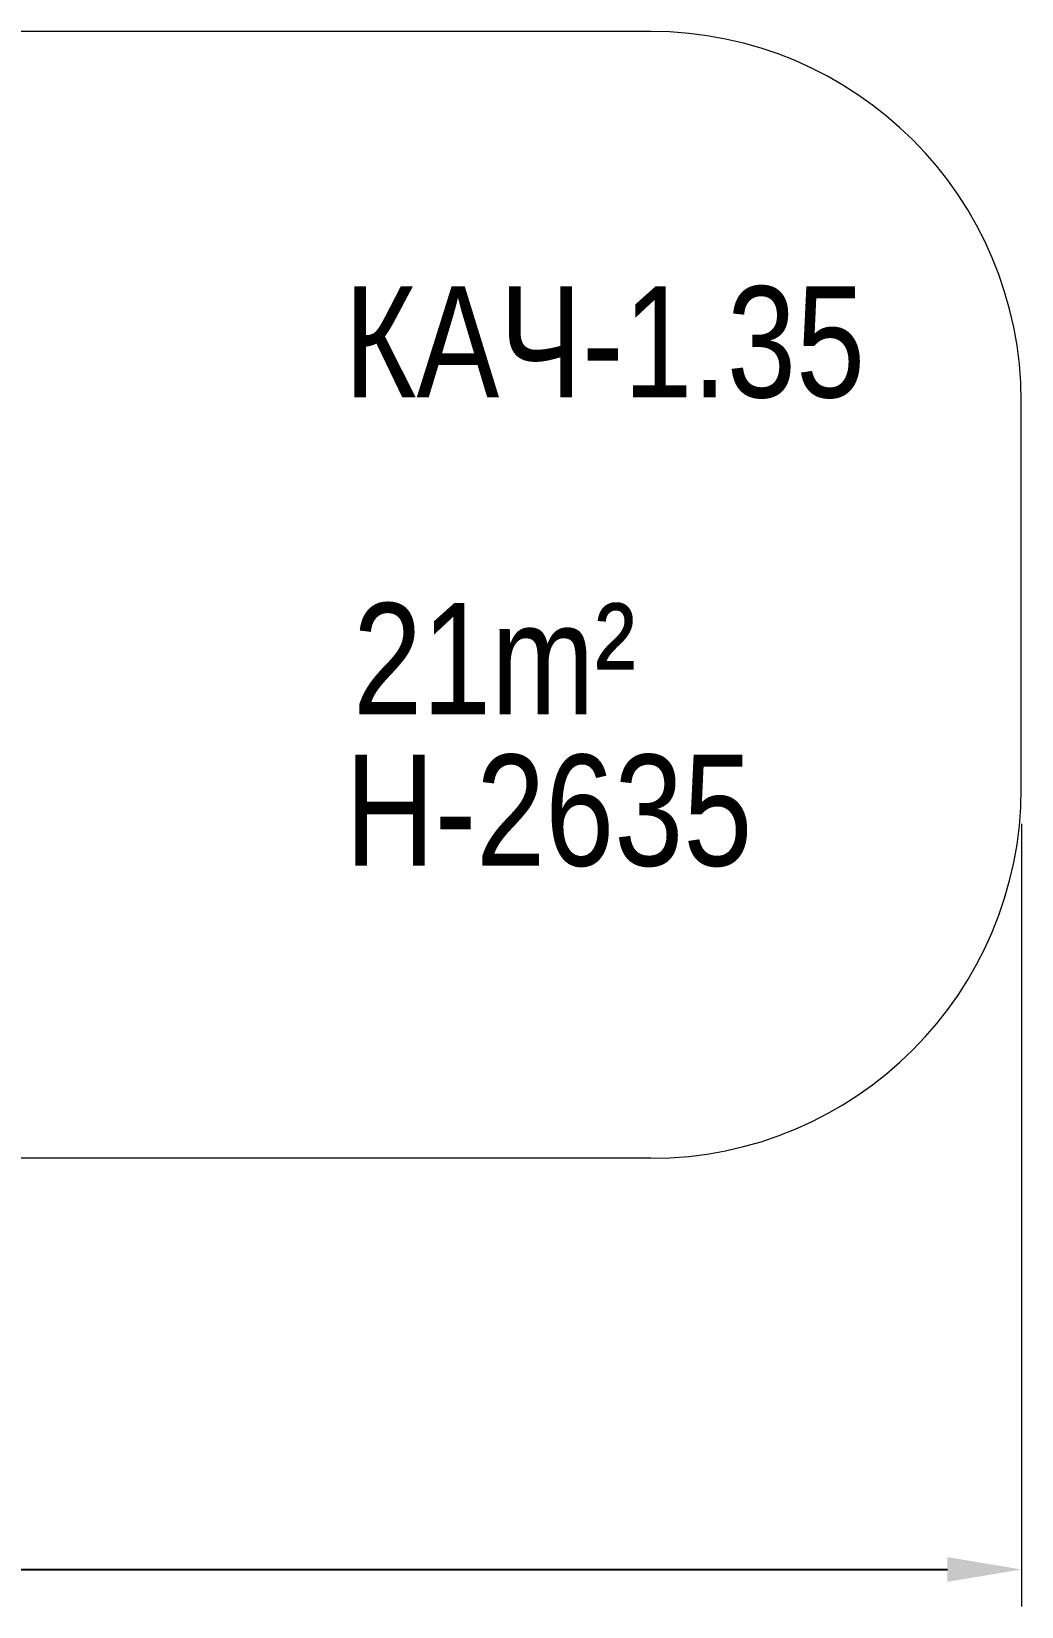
# Model space of a CAD drawing. Header units: millimetres. Extents: x -4194 to 3683, y -2760 to 1498.
# Drawn here: x 1010 to 3683, y -2760 to 1492 of the extents above; entities that cross this region are included whole.
import ezdxf

# ---------------------------------------------------------------- set-up
doc = ezdxf.new("R2010")
doc.units = ezdxf.units.MM
for name, color, linetype in [('DIKOM_АРТИКУЛ', 7, 'Continuous'), ('DIKOM_ЗОНА', 80, 'Continuous'), ('DIKOM_РАЗМЕР_ЗОНА', 7, 'Continuous'), ('DIKOM_РАЗМЕР_ОБЪЕКТА', 7, 'Continuous')]:
    doc.layers.add(name, color=color, linetype=linetype)
doc.styles.add('style1', font='arialbd.ttf', dxfattribs={"width": 0.8})
doc.dimstyles.new('1-50', dxfattribs={"dimtxt": 300, "dimasz": 200, "dimexe": 100, "dimexo": 0, "dimgap": 100, "dimtad": 1, "dimtxsty": 'style1', "dimcen": 200, "dimclrd": 7, "dimclre": 7, "dimclrt": 7, "dimadec": 1, "dimazin": 2, "dimtfac": 1, "dimtmove": 0, "dimatfit": 2, "dimfxl": 0, "dimlwd": 25, "dimlwe": 18, "dimarcsym": 0})

# ---------------------------------------------------------------- blocks, each defined once
blk = doc.blocks.new('*D1')
at = {"layer": 'Defpoints', "color": 0, "transparency": 16777216}
for p in [(3683.3, -647.2), (-3516.7, -749.5), (3683.3, -2660.2)]:
    blk.add_point(p, dxfattribs=at)
at = {"layer": 'DIKOM_РАЗМЕР_ЗОНА', "color": 7, "lineweight": 18, "transparency": 16777216}
for p, q in [((3683.3, -647.2), (3683.3, -2760.2)), ((-3516.7, -749.5), (-3516.7, -2760.2))]:
    blk.add_line(p, q, dxfattribs=at)
at = {"layer": 'DIKOM_РАЗМЕР_ЗОНА', "color": 7, "lineweight": 25, "transparency": 16777216}
blk.add_line((-3316.7, -2660.2), (3483.3, -2660.2), dxfattribs=at)
at = {"layer": 'DIKOM_РАЗМЕР_ЗОНА', "color": 7, "transparency": 16777216}
for points in [[(-3316.7, -2626.8), (-3316.7, -2693.5), (-3516.7, -2660.2)], [(3483.3, -2626.8), (3483.3, -2693.5), (3683.3, -2660.2)]]:
    blk.add_solid(points, dxfattribs=at)
at = {"layer": 'DIKOM_РАЗМЕР_ЗОНА', "color": 7, "transparency": 16777216, "insert": (83.3, -2407), "char_height": 300, "attachment_point": 5, "style": 'style1'}
blk.add_mtext('{\\fArial|b0|i0|c204|p34;7200}', dxfattribs=at)

msp = doc.modelspace()

# ---------------------------------------------------------------- linework, layer by layer
at = {"layer": 'DIKOM_ЗОНА', "color": 3, "lineweight": 15}
for p, q in [((2682.746, 1492.314), (-2517.254, 1492.314)), ((3682.746, -550.076), (3682.746, 492.314)), ((2682.746, -1550.076), (-2517.254, -1550.076))]:
    msp.add_line(p, q, dxfattribs=at)
for centre, start, end in [((2682.746, 492.314), 0, 90), ((2682.746, -550.076), 270, 0)]:
    msp.add_arc(centre, 1000, start, end, dxfattribs=at)

# ---------------------------------------------------------------- texts
at = {"layer": 'DIKOM_АРТИКУЛ', "insert": (1854.57, 804.361), "char_height": 300, "width": 1537.52147, "attachment_point": 1, "style": 'style1'}
msp.add_mtext('{\\fArial|b0|i0|c204|p34;КАЧ-1.35}', dxfattribs=at)
at = {"layer": 'DIKOM_РАЗМЕР_ОБЪЕКТА', "char_height": 300, "width": 1216.94852, "attachment_point": 1, "style": 'style1'}
for s, insert in [('{\\fArial|b0|i0|c204|p34;21m²}', (1878.607, -51.039)), ('{\\fArial|b0|i0|c204|p34;H-2635}', (1857.185, -460.238))]:
    msp.add_mtext(s, dxfattribs=dict(at, insert=insert))

# ---------------------------------------------------------------- dimensions: what is measured, and where the dimension line sits
at = {"layer": 'DIKOM_РАЗМЕР_ЗОНА'}
dim = msp.add_linear_dim(base=(3683.28, -2660.151), p1=(-3516.72, -749.491), p2=(3683.28, -647.219), text='{\\fArial|b0|i0|c204|p34;<>}', dimstyle='1-50', dxfattribs=at)
dim.commit()
dim.dimension.update_dxf_attribs({"geometry": '*D1', "text_midpoint": (83.28, -2660.151), "dimtype": 160})

doc.saveas('drawing.dxf')
